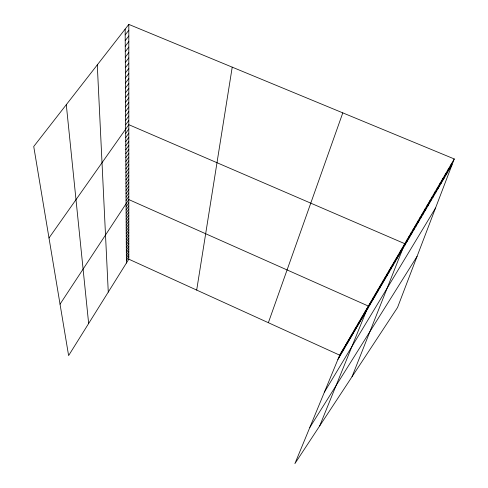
<?xml version="1.0" encoding="UTF-8"?>
<svg xmlns="http://www.w3.org/2000/svg" width="488" height="488" viewBox="0 0 488 488"><rect width="100%" height="100%" fill="white"/><g stroke="black" fill="none" stroke-linecap="round" stroke-linejoin="round"><path stroke-width="0.73" d="M128.82 24.4L33.733 146.492L68.613 355.587L128.808 259.189L128.82 24.4L454.267 158.96L397.543 307.507L294.904 463.6L339.672 355.16L454.267 158.96M196.688 290.086L232.221 67.149M268.363 322.708L342.796 112.868M446.374 174.411L448.533 168.775M449.21 169.574L451.376 163.913M440.847 183.842L443 178.254M443.586 179.169L445.745 173.557M435.51 192.943L437.651 187.404M438.157 188.429L440.304 182.872M427.836 206.034L429.965 200.568M430.355 201.739L432.484 196.255M432.911 197.378L435.046 191.869M422.931 214.397L425.048 208.986M425.365 210.249L427.488 204.814M415.874 226.444L417.972 221.107M418.185 222.498L420.29 217.129M420.54 218.478L422.651 213.091M409.139 237.93L411.219 232.666M411.347 234.161L413.434 228.872M413.592 230.336L415.685 225.023M400.642 252.43L402.698 247.257M352.025 376.73L404.778 243.695L128.814 124.684L48.995 237.991M404.826 245.293L406.894 240.072M406.968 241.639L409.042 236.399M394.597 262.739L396.634 257.64M396.585 259.354L398.623 254.23M398.598 255.919L400.642 250.771M386.947 275.793L388.954 270.785M388.82 272.603L390.833 267.57M390.717 269.364L392.736 264.307M392.645 266.076L394.67 261.001M379.725 288.121L381.701 283.199M381.488 285.102L383.476 280.161M383.281 282.046L385.276 277.08M385.099 278.941L387.1 273.957M371.24 302.584L373.192 297.778M372.893 299.772L374.845 294.941M374.564 296.918L376.522 292.062M376.26 294.026L378.23 289.152M377.98 291.092L379.951 286.194M363.371 316.01L365.286 311.301M364.89 313.424L366.811 308.697M319.689 425.902L368.349 306.061L128.808 199.574L60.036 304.17M368.007 308.105L369.941 303.335M369.617 305.366L371.557 300.571M356.081 328.454L357.96 323.849M357.503 326.027L359.394 321.403M358.942 323.568L360.839 318.926M360.4 321.08L362.303 316.413M361.876 318.56L363.786 313.875M347.907 342.399L349.75 337.91M349.225 340.142L351.079 335.634M350.567 337.861L352.421 333.335M351.921 335.555L353.782 331.004M353.288 333.212L355.16 328.65M354.678 330.846L356.551 326.265M339.081 357.454L340.88 353.092M340.301 355.374L342.106 350.994M341.533 353.275L343.345 348.877M342.777 351.153L344.595 346.736M344.034 348.999L345.858 344.565M345.309 346.828L347.139 342.375M346.602 344.626L348.438 340.154M337.879 359.504L452.095 164.645M324.428 392.084L435.546 207.986M126.374 260.549L128.808 256.664M126.349 255.444L128.808 251.534M126.362 258.012L128.808 254.114M309.837 427.433L417.063 256.395M126.337 252.845L128.808 248.923M126.307 247.562L128.808 243.61M126.319 250.222L128.808 246.281M126.276 242.158L128.808 238.181M126.294 244.872L128.808 240.907M126.264 239.407L128.808 235.411M126.233 233.813L128.808 229.793M126.246 236.625L128.808 232.617M126.221 230.964L128.808 226.926M126.191 225.163L128.808 221.101M126.203 228.079L128.808 224.035M126.172 222.211L128.808 218.136M126.154 219.228L128.808 215.141M126.124 213.146L128.808 209.029M126.142 216.202L128.808 212.103M126.111 210.047L128.808 205.918M126.093 206.912L128.808 202.764M126.056 200.458L128.808 196.286M126.038 197.14L128.808 192.949M126.02 193.779L128.808 189.576M126.008 190.369L128.814 186.154M125.989 186.916L128.814 182.689M125.971 183.421L128.814 179.175M125.947 179.883L128.814 175.619M125.91 172.648L128.814 168.36M125.928 176.29L128.814 172.014M125.892 168.964L128.814 164.657M125.873 165.225L128.814 160.906M125.855 161.436L128.814 157.106M125.831 157.594L128.814 153.244M125.812 153.696L128.814 149.334M125.788 149.749L128.814 145.369M125.77 145.741L128.814 141.349M125.745 141.679L128.814 137.274M125.727 137.555L128.814 133.139M125.703 133.37L128.814 128.942M125.66 124.824L128.814 120.365M125.636 120.457L128.814 115.985M125.611 116.028L128.814 111.538M125.587 111.526L128.814 107.024M125.562 106.957L128.814 102.443M125.538 102.321L128.814 97.789M125.514 97.612L128.82 93.068M125.489 92.83L128.82 88.273M125.465 87.974L128.82 83.405M125.44 83.045L128.82 78.458M125.416 78.037L128.82 73.438M125.386 72.944L128.82 68.332M125.361 67.777L128.82 63.153M125.331 62.519L128.82 57.883M125.3 57.175L128.82 52.527M125.276 51.746L128.82 47.086M125.245 46.232L128.82 41.559M125.215 40.62L128.82 35.935M125.184 34.91L128.82 30.213M128.808 259.189L339.672 355.16M66.289 104.682L88.651 323.501M97.283 64.892L108.269 292.086M125.154 29.109L126.386 263.062"/></g></svg>
